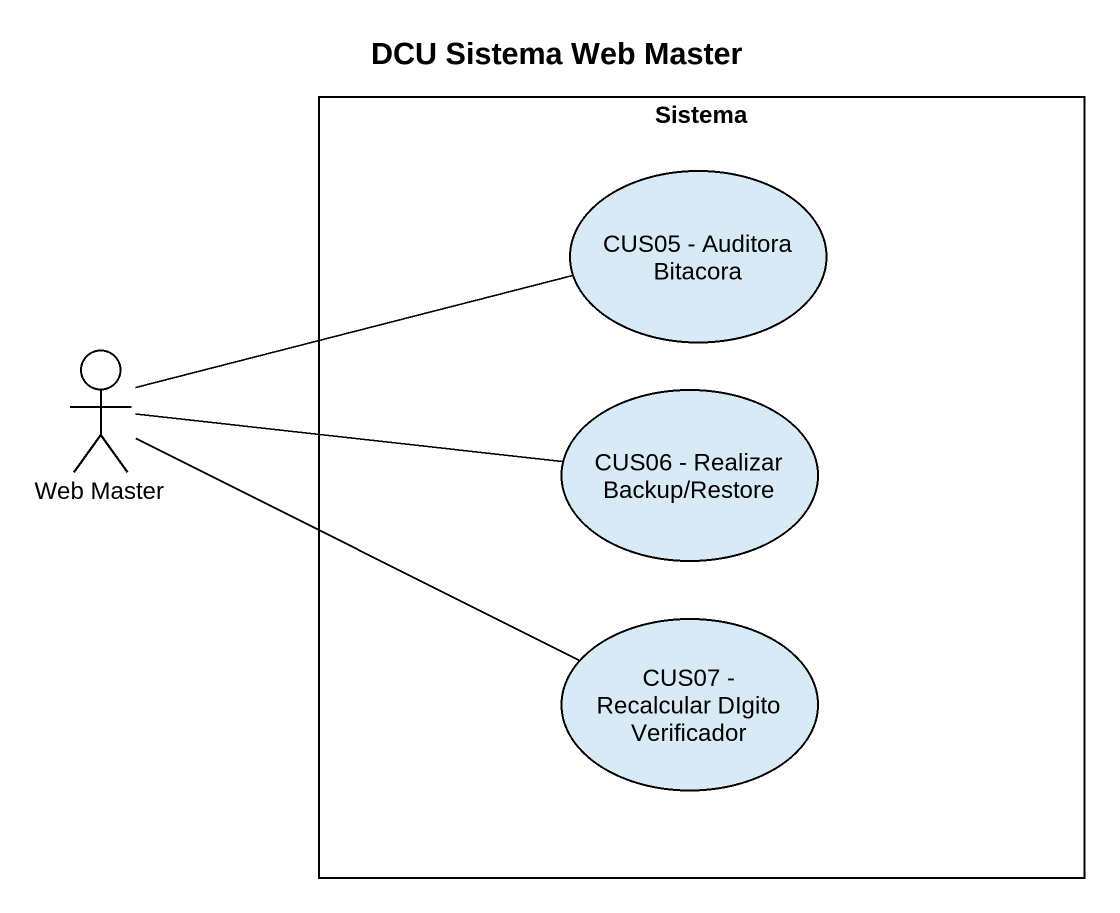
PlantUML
@startuml
title DCU Sistema Web Master
rectangle Sistema {
  usecase "CUS05 - Auditora Bitacora" as CUS05_Auditora_Bitacora
  usecase "CUS06 - Realizar Backup/Restore" as CUS06_Realizar_Backup
  usecase "CUS07 - Recalcular DIgito Verificador" as CUS07_Recalcular_DIgito
}
actor "Web Master" as Web_Master
Web_Master -right- CUS05_Auditora_Bitacora
Web_Master -right- CUS06_Realizar_Backup
Web_Master -right- CUS07_Recalcular_DIgito
@enduml
